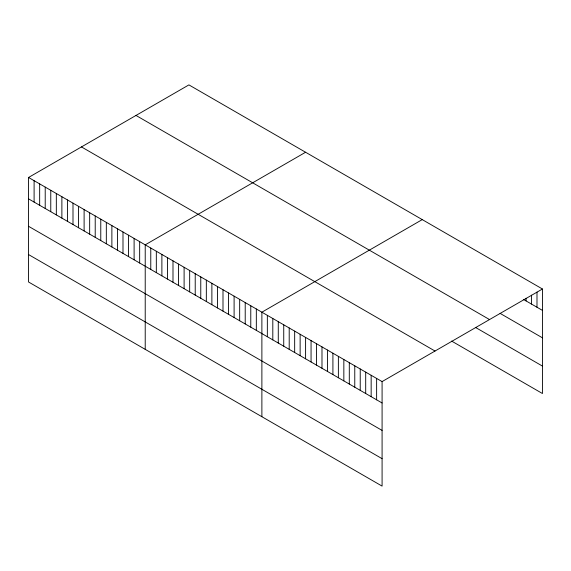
<?xml version="1.0" encoding="UTF-8"?>
<svg xmlns="http://www.w3.org/2000/svg" width="571" height="571" viewBox="0 0 571 571"><rect width="100%" height="100%" fill="white"/><g stroke="black" fill="none" stroke-linecap="round" stroke-linejoin="round"><path stroke-width="0.86" d="M28.55 177.474L382.085 381.592L382.085 486.107L28.55 281.995L28.55 177.474L188.915 84.893L542.45 289.005L542.45 393.526L451.618 341.08M305.578 152.25L145.22 244.838L145.22 349.352M422.247 219.607L261.882 312.194L261.882 416.709M382.085 381.592L542.45 289.005M523.329 299.354L542.45 310.388M500.103 313.379L542.45 337.825M135.991 115.442L489.533 319.56M475.522 327.447L542.45 366.09M81.467 146.925L435.009 351.037M28.55 198.865L382.085 402.976M28.55 226.302L382.085 430.413M28.55 254.566L382.085 458.677M536.99 292.088L536.99 307.241M531.522 295.171L531.522 304.086M526.062 298.255L526.062 300.931M376.624 378.437L376.624 399.821M371.157 375.283L371.157 396.667M365.697 372.128L365.697 393.512M360.23 368.973L360.23 390.357M354.769 365.818L354.769 387.202M349.302 362.664L349.302 384.047M343.842 359.509L343.842 380.893M338.375 356.354L338.375 377.745M332.914 353.199L332.914 374.59M327.447 350.044L327.447 371.435M321.987 346.89L321.987 368.281M316.52 343.735L316.52 365.126M311.059 340.58L311.059 361.971M305.592 337.425L305.592 358.816M300.132 334.271L300.132 355.662M294.665 331.116L294.665 352.507M289.204 327.961L289.204 349.352M283.737 324.806L283.737 346.197M278.277 321.651L278.277 343.043M272.81 318.497L272.81 339.888M267.349 315.349L267.349 336.733M256.329 308.982L256.329 330.373M250.776 305.778L250.776 327.162M245.216 302.566L245.216 323.957M239.663 299.361L239.663 320.752M234.103 296.156L234.103 317.54M228.55 292.944L228.55 314.335M222.997 289.74L222.997 311.124M217.437 286.535L217.437 307.919M211.884 283.323L211.884 304.714M206.331 280.118L206.331 301.502M200.771 276.906L200.771 298.298M195.218 273.702L195.218 295.093M189.665 270.497L189.665 291.881M184.105 267.285L184.105 288.676M178.552 264.08L178.552 285.464M172.992 260.868L172.992 282.26M167.439 257.664L167.439 279.055M161.886 254.459L161.886 275.843M156.326 251.247L156.326 272.638M150.773 248.042L150.773 269.426M139.659 241.626L139.659 263.017M134.106 238.421L134.106 259.805M128.554 235.209L128.554 256.6M122.993 232.004L122.993 253.396M117.44 228.8L117.44 250.184M111.88 225.588L111.88 246.979M106.327 222.383L106.327 243.767M100.774 219.171L100.774 240.562M95.214 215.966L95.214 237.358M89.661 212.762L89.661 234.146M84.108 209.55L84.108 230.941M78.548 206.345L78.548 227.736M72.995 203.14L72.995 224.524M67.442 199.929L67.442 221.32M61.882 196.724L61.882 218.108M56.329 193.512L56.329 214.903M50.769 190.307L50.769 211.698M45.216 187.102L45.216 208.486M39.663 183.891L39.663 205.282M34.103 180.686L34.103 202.07"/></g></svg>
